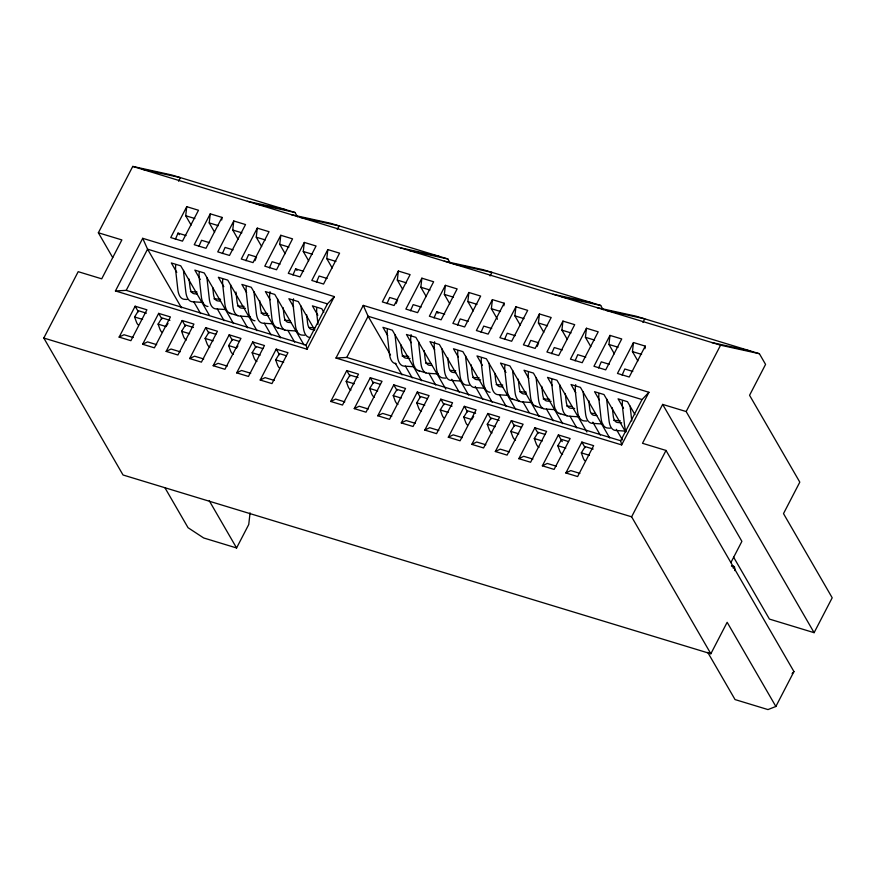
<?xml version="1.0" encoding="UTF-8"?>
<svg xmlns="http://www.w3.org/2000/svg" width="876" height="876" viewBox="0 0 876 876"><rect width="100%" height="100%" fill="white"/><g stroke="black" fill="none" stroke-linecap="round" stroke-linejoin="round"><path stroke-width="1.31" d="M191.121 225.088L185.712 215.737L186.741 206.681L198.502 210.251L182.493 241.141L170.732 237.571L186.741 206.681M214.631 232.239L209.222 222.887L210.262 213.832L222.011 217.401L221.716 219.996M238.152 239.389L232.742 230.038L233.772 220.982L245.521 224.552L229.512 255.442L217.752 251.872L233.772 220.982M261.661 246.539L256.252 237.188L257.281 228.132L269.041 231.702L253.022 262.603L241.272 259.022L257.281 228.132M285.171 253.69L279.762 244.338L280.791 235.283L292.551 238.852L276.542 269.753L264.782 266.173L280.791 235.283M250.065 512.865L248.74 524.516L236.586 547.971L203.67 537.963L188.044 527.702L165.049 487.954M308.68 260.851L303.271 251.489L304.311 242.433L316.061 246.003L300.052 276.904L288.292 273.323L304.311 242.433M332.201 268.001L326.792 258.639L327.821 249.583L339.581 253.164L323.562 284.054L311.812 280.473L327.821 249.583M402.741 289.452L397.321 280.101L398.361 271.034L410.11 274.615L394.101 305.505L382.341 301.924L398.361 271.034M426.251 296.603L420.841 287.251L421.871 278.185L433.631 281.765L417.611 312.655L405.862 309.075L421.871 278.185M449.76 303.753L444.351 294.402L445.38 285.335L457.141 288.916L441.121 319.806L429.371 316.225L445.38 285.335M473.27 310.903L467.861 301.552L468.89 292.485L480.65 296.066L464.641 326.956L452.881 323.386L468.89 292.485M497.459 319.225L491.37 308.702L492.411 299.636L504.16 303.216L503.864 305.801M520.3 325.204L514.891 315.853L515.92 306.786L527.68 310.367L511.661 341.257L499.911 337.687L515.92 306.786M543.81 332.354L538.401 323.003L539.43 313.947L551.19 317.517L535.17 348.407L523.421 344.837L539.43 313.947M567.32 339.505L561.91 330.153L562.94 321.098L574.7 324.668L558.691 355.557L546.931 351.988L562.94 321.098M590.84 346.655L585.42 337.304L586.46 328.248L598.209 331.818L582.201 362.708L570.44 359.138L586.46 328.248M614.35 353.805L608.94 344.454L609.97 335.399L621.73 338.968L605.71 369.858L593.961 366.288L609.97 335.399M637.859 360.956L632.45 351.605L633.479 342.549L645.24 346.119L644.944 348.714M175.386 239.247L178.047 233.125L186.041 235.556M198.896 246.408L201.568 240.276L209.561 242.707M222.405 253.558L225.077 247.426L233.071 249.857M245.926 260.709L248.587 254.577L256.58 257.007M254.982 260.687L256.044 258.234M269.436 267.859L272.097 261.727L280.09 264.158M292.945 275.009L295.617 268.877L303.611 271.308M316.455 282.16L319.127 276.028L327.12 278.459M386.995 303.611L389.667 297.479L397.66 299.91M396.061 303.589L397.124 301.136M410.505 310.761L413.176 304.629L421.17 307.06M434.025 317.911L436.686 311.779L444.68 314.21M457.535 325.062L460.196 318.93L468.2 321.361M481.044 332.212L483.716 326.091L491.71 328.522M504.554 339.362L507.226 333.241L515.219 335.672M528.075 346.513L530.736 340.392L538.729 342.823M537.13 346.502L538.203 344.049M551.584 353.663L554.256 347.542L562.25 349.973M575.094 360.824L577.766 354.692L585.759 357.123M598.604 367.975L601.275 361.843L609.269 364.274M622.124 375.125L624.785 368.993L632.779 371.424M707.742 652.379L735.052 699.574L767.967 709.582L775.862 706.483L727.157 622.299L710.852 653.77L123.034 474.989L43.8 338.037L78.194 271.68L101.715 278.831L121.873 239.925L98.364 232.775L132.758 166.418L171.576 174.937L295.015 212.485L297.49 216.755M115.435 290.952L142.711 238.316L334.347 296.603L307.06 349.228L115.435 290.952L126.21 290.361L306.085 345.067L307.06 349.228M178.551 181.19L180.39 177.62L141.573 169.101M126.21 290.361L147.562 249.167L142.711 238.316M119.136 337.107L135.145 306.217L146.905 309.797L130.896 340.687L119.136 337.107L124.031 334.731L133.174 337.512M142.646 344.257L158.666 313.367L170.415 316.948L154.406 347.838L142.646 344.257L147.54 341.881L156.684 344.662M210.262 213.832L194.242 244.722L206.002 248.291L222.011 217.401M166.155 351.407L182.175 320.517L193.924 324.098L177.916 354.988L166.155 351.407L171.061 349.031L180.204 351.813M189.676 358.558L205.685 327.668L217.445 331.248L201.425 362.138L189.676 358.558L194.571 356.182L203.714 358.963M213.186 365.719L229.194 334.818L240.955 338.399L224.946 369.289L213.186 365.719L218.08 363.332L227.223 366.113M236.695 372.869L252.715 341.969L264.464 345.549L248.456 376.439L236.695 372.869L241.59 370.482L250.744 373.264M337.26 229.457L339.1 225.888L300.282 217.368M260.205 380.02L276.225 349.119L287.974 352.7L271.965 383.589L260.205 380.02L265.11 377.633L274.254 380.414M306.085 345.067L327.427 303.873L334.347 296.603M335.979 358.032L363.266 305.395L648.941 392.284L621.653 444.909L335.979 358.032L346.754 357.43L620.679 440.748L621.653 444.909M346.754 357.43L368.106 316.247L363.266 305.395M330.745 401.471L346.765 370.581L358.514 374.151L342.505 405.04L330.745 401.471L335.65 399.084L344.794 401.865M354.254 408.621L370.274 377.731L382.024 381.301L366.015 412.191L354.254 408.621L359.16 406.245L368.303 409.015M377.775 415.772L393.784 384.882L405.544 388.451L389.524 419.352L377.775 415.772L382.67 413.395L391.813 416.177M401.285 422.922L417.294 392.032L429.054 395.602L413.045 426.502L401.285 422.922L406.179 420.546L415.323 423.327M490.089 275.94L491.94 272.37L453.122 263.851M424.794 430.072L440.814 399.182L452.563 402.752L436.555 433.653L424.794 430.072L429.7 427.696L438.843 430.477M492.411 299.636L476.391 330.537L488.151 334.106L504.16 303.216M448.315 437.223L464.324 406.333L476.084 409.902L460.064 440.803L448.315 437.223L453.21 434.846L462.353 437.628M471.825 444.373L487.833 413.483L499.594 417.064L483.574 447.954L471.825 444.373L476.719 441.997L485.862 444.778M495.334 451.523L511.343 420.633L523.103 424.214L507.095 455.104L495.334 451.523L500.229 449.147L509.372 451.928M518.844 458.674L534.864 427.784L546.613 431.364L530.604 462.254L518.844 458.674L523.749 456.297L532.893 459.079M542.364 465.824L558.373 434.934L570.134 438.515L554.114 469.405L542.364 465.824L547.259 463.448L556.402 466.229M642.918 322.423L644.769 318.853L605.951 310.334M565.874 472.974L581.883 442.084L593.643 445.665L577.623 476.555L565.874 472.974L570.769 470.598L579.912 473.379M633.479 342.549L617.471 373.439L629.231 377.019L645.24 346.119M620.679 440.748L642.031 399.555L648.941 392.284M597.136 307.651L635.954 316.17L759.393 353.718L765.569 364.405L749.56 395.295L799.81 482.139L783.494 513.61L832.2 597.782L814.111 632.68L686.171 411.556L662.661 404.405L642.502 443.3L666.012 450.45L793.952 671.585L775.862 706.483M710.852 653.77L631.618 516.818L666.012 450.45M686.171 411.556L720.576 345.188L759.393 353.718M730.902 562.578L741.895 541.357L662.661 404.405M138.189 324.886A19.316 8.596 -73.1 0 1 136.426 322.029L134.586 316.981L138.43 310.739L146.423 313.17M161.699 332.037A19.316 8.596 -73.1 0 1 159.947 329.179L158.096 324.131L161.94 317.889L169.933 320.32M168.017 323.441L166.09 326.562L158.096 324.131M186.369 339.987A19.316 8.596 -73.1 0 1 183.456 336.329L181.606 331.281L185.449 325.04L193.454 327.471M209.879 347.137A19.316 8.596 -73.1 0 1 206.966 343.491L205.115 338.432L208.97 332.19L215.814 334.282M233.388 354.287A19.316 8.596 -73.1 0 1 230.476 350.641L228.636 345.582L232.479 339.34L239.334 341.432M237.911 345.932L236.629 348.013L228.636 345.582M256.909 361.438A19.316 8.596 -73.1 0 1 253.996 357.791L252.146 352.732L255.989 346.491L262.844 348.582M279.258 367.8A19.316 8.596 -73.1 0 1 277.506 364.942L275.655 359.883L279.499 353.641L286.353 355.733M350.958 390.05A19.316 8.596 -73.1 0 1 348.046 386.393L346.195 381.345L350.039 375.103L358.032 377.534M374.468 397.2A19.316 8.596 -73.1 0 1 371.555 393.543L369.705 388.495L373.559 382.254L380.403 384.334M397.978 404.351A19.316 8.596 -73.1 0 1 395.065 400.693L393.225 395.645L397.069 389.404L403.924 391.484M421.487 411.501A19.316 8.596 -73.1 0 1 418.586 407.844L416.735 402.796L420.579 396.554L427.433 398.635M443.847 417.852A19.316 8.596 -73.1 0 1 442.095 414.994L440.245 409.946L444.088 403.705L452.082 406.135M467.357 425.002A19.316 8.596 -73.1 0 1 465.605 422.144L463.754 417.096L467.609 410.855L475.602 413.286M473.675 416.407L471.748 419.527L463.754 417.096M492.027 432.952A19.316 8.596 -73.1 0 1 489.115 429.295L487.275 424.247L491.118 418.005L499.112 420.436M515.537 440.102A19.316 8.596 -73.1 0 1 512.635 436.445L510.785 431.397L514.628 425.156L521.483 427.236M539.058 447.253A19.316 8.596 -73.1 0 1 536.145 443.595L534.294 438.548L538.138 432.306L544.992 434.386M562.567 454.403A19.316 8.596 -73.1 0 1 559.654 450.746L557.804 445.698L561.658 439.456L568.502 441.548M584.916 460.765A19.316 8.596 -73.1 0 1 583.164 457.907L581.325 452.848L585.168 446.607L593.162 449.038M792.101 673.524L793.952 671.585M732.095 565.951L734.384 566.652L734.789 570.528L734.384 566.652L731.471 565.973M190.442 291.631L197.067 292.08M197.111 293.975L194.45 293.799A16.983 7.566 -73.1 0 1 189.993 287.131L189.085 279.05M213.952 298.782L220.588 299.231M220.621 301.125L217.971 300.95A16.983 7.566 -73.1 0 1 213.503 294.281L212.748 287.547M187.092 299.493L184.442 299.318A25.218 11.224 -73.1 0 1 177.817 289.419L175.693 270.564A18.297 8.147 -73.1 0 1 175.704 265.078M203.046 302.461L192.435 301.749A25.218 11.224 -73.1 0 1 185.811 291.85L183.686 272.994A18.297 8.147 -73.1 0 1 183.555 270.366M237.462 305.932L244.097 306.381M245.455 308.374L241.48 308.1A16.983 7.566 -73.1 0 1 237.013 301.432L235.962 292.004M225.231 309.524L215.945 308.899A25.218 11.224 -73.1 0 1 209.32 299.001L207.196 280.145A18.297 8.147 -73.1 0 1 207.064 277.517M260.982 313.093L267.607 313.531M268.976 315.524L264.99 315.25A16.983 7.566 -73.1 0 1 260.533 308.582L259.625 300.501M250.065 316.762L239.455 316.05A25.218 11.224 -73.1 0 1 232.83 306.151L230.716 287.295A18.297 8.147 -73.1 0 1 230.574 284.678M284.492 320.244L289.792 320.594M291.16 322.587L288.511 322.401A16.983 7.566 -73.1 0 1 284.043 315.743L283.134 307.662M272.25 323.824L262.975 323.2A25.218 11.224 -73.1 0 1 256.339 313.301L254.226 294.445A18.297 8.147 -73.1 0 1 254.084 291.828M309.327 327.482L314.637 327.832M314.67 329.737L312.02 329.551A16.983 7.566 -73.1 0 1 307.553 322.894L306.644 314.812M297.095 331.062L286.485 330.351A25.218 11.224 -73.1 0 1 279.86 320.452L277.736 301.596A18.297 8.147 -73.1 0 1 277.604 298.979M304.651 335.245L302.001 335.07A25.218 11.224 -73.1 0 1 295.376 325.171L293.252 306.315A18.297 8.147 -73.1 0 1 293.526 298.836M402.051 355.995L408.687 356.444M410.045 358.426L406.07 358.164A16.983 7.566 -73.1 0 1 401.602 351.495L400.847 344.761M425.561 363.146L430.872 363.507M432.229 365.489L429.579 365.314A16.983 7.566 -73.1 0 1 425.112 358.645L424.214 350.564M414.655 366.814L404.044 366.102A25.218 11.224 -73.1 0 1 397.419 356.204L395.295 337.348A18.297 8.147 -73.1 0 1 395.164 334.731M450.406 370.384L455.706 370.745M455.75 372.639L453.089 372.464A16.983 7.566 -73.1 0 1 448.632 365.796L447.724 357.715M438.164 373.964L427.554 373.253A25.218 11.224 -73.1 0 1 420.929 363.354L418.816 344.498A18.297 8.147 -73.1 0 1 418.673 341.881M472.591 377.446L479.216 377.895M480.585 379.877L476.61 379.615A16.983 7.566 -73.1 0 1 472.142 372.946L471.233 364.865M445.731 378.158L443.081 377.972A25.218 11.224 -73.1 0 1 436.445 368.084L434.332 349.217A18.297 8.147 -73.1 0 1 434.595 341.75M461.685 381.115L451.074 380.403A25.218 11.224 -73.1 0 1 444.439 370.515L442.325 351.659A18.297 8.147 -73.1 0 1 442.183 349.031M496.101 384.597L502.736 385.046M502.769 386.94L500.119 386.765A16.983 7.566 -73.1 0 1 495.652 380.096L494.896 373.362M469.24 385.309L466.59 385.122A25.218 11.224 -73.1 0 1 459.966 375.235L457.841 356.379A18.297 8.147 -73.1 0 1 457.852 350.893M485.195 388.265L474.584 387.553A25.218 11.224 -73.1 0 1 467.959 377.665L465.835 358.81A18.297 8.147 -73.1 0 1 465.704 356.182M519.61 391.747L526.246 392.196M526.279 394.09L523.629 393.915A16.983 7.566 -73.1 0 1 519.172 387.247L518.264 379.166M508.704 395.426L498.094 394.704A25.218 11.224 -73.1 0 1 491.469 384.816L489.345 365.96A18.297 8.147 -73.1 0 1 489.213 363.332M543.131 398.898L549.756 399.346M551.124 401.328L547.139 401.066A16.983 7.566 -73.1 0 1 542.682 394.397L541.773 386.316M532.214 402.577L521.603 401.854A25.218 11.224 -73.1 0 1 514.979 391.966L512.865 373.11A18.297 8.147 -73.1 0 1 512.723 370.482M566.641 406.048L571.94 406.409M574.634 408.479L570.659 408.216A16.983 7.566 -73.1 0 1 566.192 401.547L565.283 393.466M555.734 409.727L545.124 409.015A25.218 11.224 -73.1 0 1 538.488 399.117L536.375 380.261A18.297 8.147 -73.1 0 1 536.243 377.633M591.475 413.297L595.461 413.56M596.819 415.542L594.169 415.366A16.983 7.566 -73.1 0 1 589.701 408.698L588.792 400.617M579.244 416.877L568.633 416.166A25.218 11.224 -73.1 0 1 562.009 406.267L559.884 387.411A18.297 8.147 -73.1 0 1 559.753 384.783M613.66 420.349L620.296 420.798M621.664 422.79L617.679 422.517A16.983 7.566 -73.1 0 1 613.222 415.848L612.313 407.767M586.8 421.06L584.15 420.885A25.218 11.224 -73.1 0 1 577.525 410.986L575.401 392.13A18.297 8.147 -73.1 0 1 575.674 384.652M602.754 424.028L592.143 423.316A25.218 11.224 -73.1 0 1 585.518 413.417L583.405 394.561A18.297 8.147 -73.1 0 1 583.263 391.933M610.32 428.211L607.659 428.035A25.218 11.224 -73.1 0 1 601.035 418.137L598.921 399.281A18.297 8.147 -73.1 0 1 598.932 393.795M626.263 431.178L615.653 430.466A25.218 11.224 -73.1 0 1 609.028 420.568L606.915 401.712A18.297 8.147 -73.1 0 1 606.772 399.095M247.382 201.283L286.2 209.802M256.197 203.955L295.015 212.485M291.467 214.686L330.285 223.205L447.855 258.967L450.319 263.238M400.212 247.755L439.029 256.285M409.037 250.437L447.855 258.967M444.296 261.168L483.114 269.688L600.684 305.45L603.159 309.721M553.052 294.237L591.858 302.767M561.866 296.92L600.684 305.45M711.761 342.516L750.579 351.035M132.758 166.418L720.576 345.188M185.712 215.737L194.855 218.518M209.222 222.887L218.365 225.669M232.742 230.038L241.886 232.819M256.252 237.188L265.395 239.969M279.762 244.338L288.905 247.12M303.271 251.489L312.414 254.27M326.792 258.639L335.935 261.42M397.321 280.101L406.464 282.882M420.841 287.251L429.985 290.033M444.351 294.402L453.494 297.183M467.861 301.552L477.004 304.333M491.37 308.702L500.514 311.484M514.891 315.853L524.034 318.634M538.401 323.003L547.544 325.784M561.91 330.153L571.053 332.935M585.42 337.304L594.563 340.085M608.94 344.454L618.084 347.235M632.45 351.605L641.593 354.386M327.427 303.873L147.562 249.167L181.496 307.815M642.031 399.555L368.106 316.247L390.499 354.955M229.819 313.225L237.812 315.656M276.838 327.525L284.831 329.956M417.918 370.428L425.911 372.858M511.967 399.04L519.961 401.471M535.477 406.19L543.47 408.621M558.987 413.341L566.98 415.772M134.586 316.981L142.58 319.411M181.606 331.281L189.599 333.712M205.115 338.432L213.12 340.863M252.146 352.732L260.139 355.163M275.655 359.883L283.649 362.314M346.195 381.345L354.189 383.776M369.705 388.495L377.698 390.926M393.225 395.645L401.219 398.076M416.735 402.796L424.729 405.227M440.245 409.946L448.238 412.377M487.275 424.247L495.269 426.678M510.785 431.397L518.778 433.828M534.294 438.548L542.288 440.978M557.804 445.698L565.797 448.129M581.325 452.848L589.318 455.279M43.8 338.037L631.618 516.818M814.111 632.68L769.435 619.091L733.584 557.136M436.686 311.779L438.12 313.334M295.617 268.877L297.041 270.421M178.047 233.125L179.481 234.669M634.958 414.633L627.479 401.69L618.073 398.832L623.515 408.238M625.738 432.175L603.958 394.539L594.563 391.681L599.326 399.916M616.332 429.317L622.453 439.905M609.707 437.967L580.449 387.389L571.043 384.531L575.806 392.766M592.822 422.166L600.301 435.098M586.876 431.988L556.939 380.239L547.533 377.381L552.296 385.615M569.991 416.188L576.791 427.948M581.883 442.084L585.102 447.658M562.688 423.666L533.429 373.088L524.023 370.23L528.786 378.465M546.471 409.037L553.282 420.798M558.373 434.934L562.239 441.613M539.167 416.505L509.909 365.938L500.514 363.08L505.956 372.486M522.961 401.887L529.082 412.476M534.864 427.784L538.083 433.357M515.657 409.355L486.399 358.788L476.993 355.93L482.435 365.336M499.451 394.737L506.251 406.497M511.343 420.633L514.573 426.207M492.148 402.204L462.889 351.637L453.483 348.779L458.247 357.014M475.252 386.415L482.742 399.346M487.833 413.483L491.053 419.046M468.638 395.054L439.38 344.487L429.974 341.629L434.737 349.863M451.742 379.264L459.232 392.196M464.324 406.333L467.543 411.895M445.807 389.086L415.859 337.337L406.464 334.479L411.216 342.713M428.911 373.285L435.711 385.046M440.814 399.182L444.033 404.745M421.608 380.753L392.349 330.186L382.943 327.328L387.707 335.552M405.402 366.135L412.202 377.895M417.294 392.032L420.524 397.595M395.251 363.168L402.04 374.895M393.784 384.882L397.003 390.444M370.274 377.731L373.494 383.294M323.857 312.261L321.81 308.735L312.404 305.866L317.857 315.283M346.765 370.581L349.984 376.143M314.626 329.803L298.3 301.585L288.894 298.716L293.657 306.95M304.049 345.002L274.79 294.435L265.384 291.566L270.147 299.8M287.843 330.383L294.643 342.144M280.539 337.851L251.281 287.284L241.875 284.415L246.638 292.65M264.322 323.233L271.133 334.993M276.225 349.119L279.444 354.692M257.018 330.701L227.76 280.123L218.354 277.265L223.807 286.671M240.812 316.072L247.612 327.843M252.715 341.969L255.934 347.542M233.509 323.551L204.25 272.973L194.844 270.115L200.286 279.521M217.303 308.921L224.103 320.682M229.194 334.818L232.414 340.392M209.32 315.218L180.741 265.822L171.335 262.964L176.777 272.37M193.782 301.771L200.593 313.531M205.685 327.668L208.904 333.241M182.175 320.517L185.394 326.091M158.666 313.367L161.885 318.941M98.364 232.775L112.73 257.61M135.145 306.217L138.364 311.79M209.276 500.776L236.586 547.971M631.782 420.984L630.424 408.862A18.297 8.147 -73.1 0 1 630.293 406.245M317.977 324.24L316.773 313.466A18.297 8.147 -73.1 0 1 316.784 307.991M396.051 363.671A25.218 11.224 -73.1 0 1 389.426 353.773L387.301 334.917A18.297 8.147 -73.1 0 1 387.323 329.442M490.1 392.273A25.218 11.224 -73.1 0 1 483.475 382.385L481.351 363.529A18.297 8.147 -73.1 0 1 481.373 358.043M537.13 406.574A25.218 11.224 -73.1 0 1 530.495 396.686L528.381 377.83A18.297 8.147 -73.1 0 1 528.392 372.344M419.56 370.822A25.218 11.224 -73.1 0 1 412.935 360.923L410.822 342.067A18.297 8.147 -73.1 0 1 411.085 334.599M560.64 413.735A25.218 11.224 -73.1 0 1 554.015 403.836L551.891 384.98A18.297 8.147 -73.1 0 1 551.902 379.494M734.384 566.652A26.258 11.695 -73.1 0 1 732.927 567.867M625.782 430.455A25.218 11.224 -73.1 0 1 624.544 425.287L622.431 406.431A18.297 8.147 -73.1 0 1 622.442 400.945M513.61 399.423A25.218 11.224 -73.1 0 1 506.985 389.535L504.872 370.679A18.297 8.147 -73.1 0 1 504.883 365.193M301.114 306.129A18.297 8.147 -73.1 0 0 301.245 308.746L303.37 327.602A25.218 11.224 -73.1 0 0 309.995 337.501M231.461 313.619A25.218 11.224 -73.1 0 1 224.836 303.72L222.723 284.864A18.297 8.147 -73.1 0 1 222.734 279.378M207.951 306.469A25.218 11.224 -73.1 0 1 201.327 296.57L199.202 277.714A18.297 8.147 -73.1 0 1 199.213 272.228M254.971 320.769A25.218 11.224 -73.1 0 1 248.346 310.87L246.233 292.015A18.297 8.147 -73.1 0 1 246.244 286.54M278.491 327.92A25.218 11.224 -73.1 0 1 271.867 318.021L269.742 299.165A18.297 8.147 -73.1 0 1 270.016 291.686"/></g></svg>
